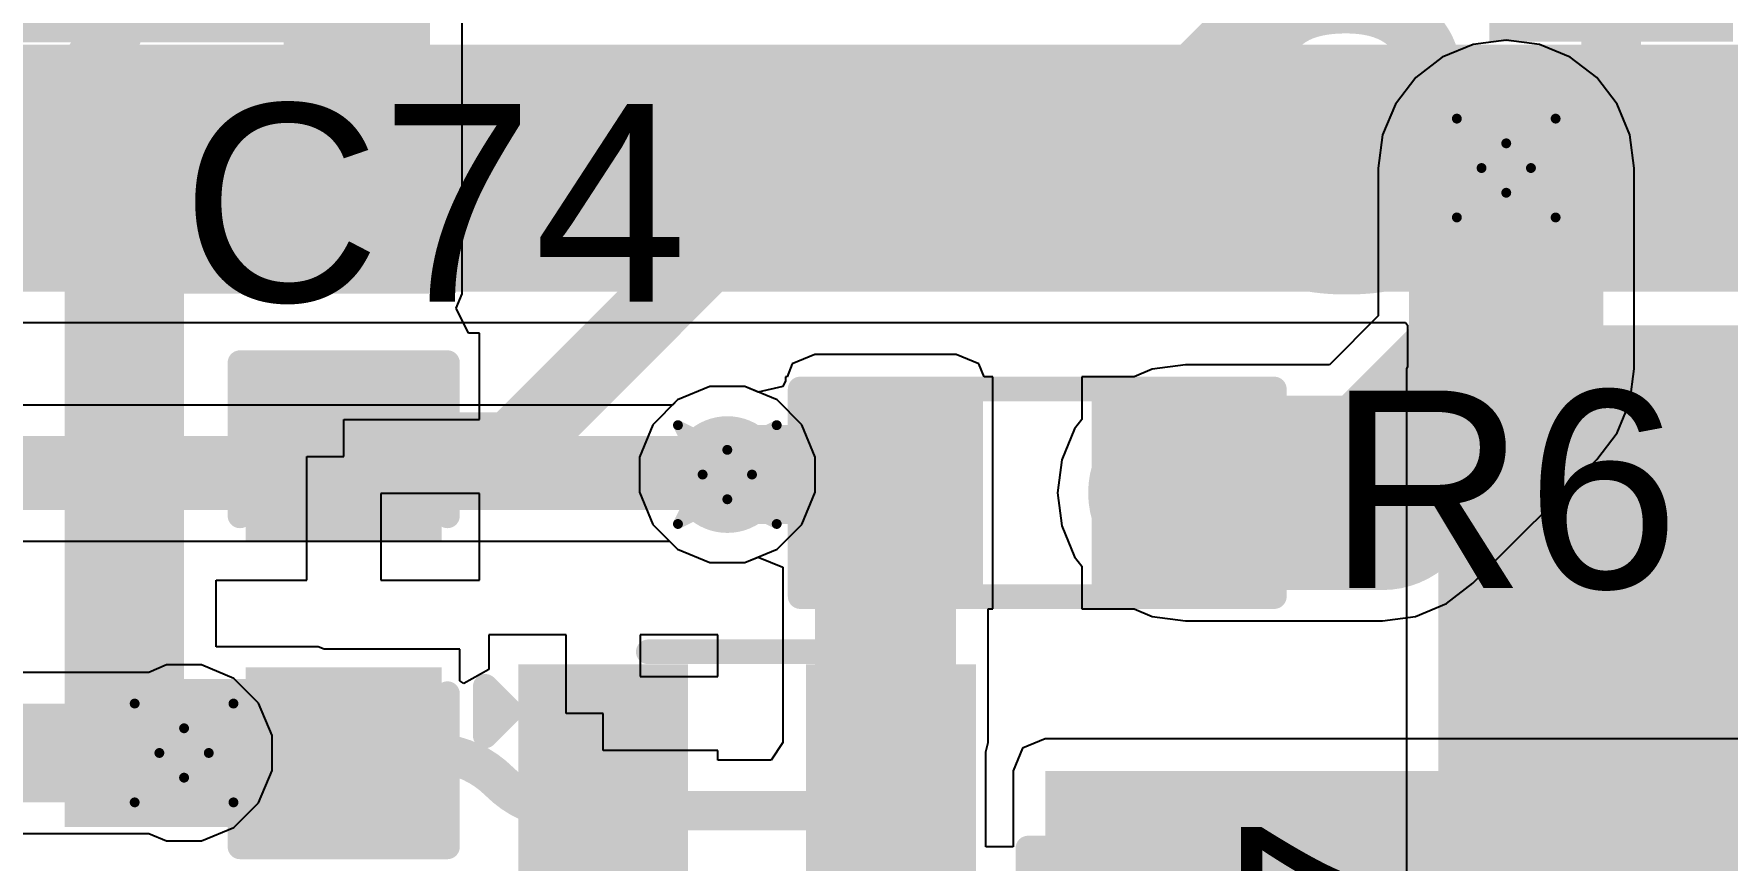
# Model space of a CAD drawing. Header units: inches. Extents: x -5 to 426, y -53 to 116.
# Drawn here: x 31.42 to 40.13, y -26.9 to -22.65 of the extents above; entities that cross this region are included whole.
import ezdxf

# ---------------------------------------------------------------- set-up
doc = ezdxf.new("R2010")
doc.units = ezdxf.units.IN
for name, color, linetype in [('Board Outline', 216, 'Continuous'), ('Bottom Layer', 5, 'Continuous'), ('Drill Drawing', 1, 'Continuous'), ('Top Layer', 1, 'Continuous'), ('Top Overlay', 2, 'Continuous'), ('Top Paste', 8, 'Continuous'), ('Top Solder', 216, 'Continuous'), ('Via Holes', 16, 'Continuous')]:
    doc.layers.add(name, color=color, linetype=linetype)
doc.styles.add('Arial', font='', dxfattribs={"height": 0.2})
doc.styles.add('Arial_Bold', font='', dxfattribs={"height": 0.2})
doc.styles.get('Arial').set_extended_font_data('Arial')
doc.styles.get('Arial_Bold').set_extended_font_data('Arial', bold=True)

# ---------------------------------------------------------------- blocks, each defined once
blk = doc.blocks.new('SOT_583_24')
at = {"layer": 'Top Layer'}
for points in [[(-1.07499912, 0.90000074), (-0.40499792, 0.90000074), (-0.40499792, 0.6000013399999999), (-1.07499912, 0.6000013399999999)], [(0.40499792, 0.90000074), (1.07499912, 0.90000074), (1.07499912, 0.6000013399999999), (0.40499792, 0.6000013399999999)], [(-1.07499912, 0.40000174), (-0.40499792, 0.40000174), (-0.40499792, 0.10000234), (-1.07499912, 0.10000234)], [(0.40500046, 0.40000174), (1.07500166, 0.40000174), (1.07500166, 0.10000234), (0.40500046, 0.10000234)], [(-1.07499912, -0.0999998), (-0.40499792, -0.0999998), (-0.40499792, -0.3999992), (-1.07499912, -0.3999992)], [(0.40499538, -0.09999725999999999), (1.07499658, -0.09999725999999999), (1.07499658, -0.3999966599999999), (0.40499538, -0.3999966599999999)], [(-1.07499912, -0.5999987999999999), (-0.40499792, -0.5999987999999999), (-0.40499792, -0.8999982), (-1.07499912, -0.8999982)], [(0.40499792, -0.6000013399999999), (1.07499912, -0.6000013399999999), (1.07499912, -0.90000074), (0.40499792, -0.90000074)]]:
    blk.add_hatch(color=1, dxfattribs=at).paths.add_polyline_path(points)
at = {"layer": 'Top Paste'}
for points in [[(-1.07499912, 0.90000074), (-0.40499792, 0.90000074), (-0.40499792, 0.6000013399999999), (-1.07499912, 0.6000013399999999)], [(0.40499792, 0.90000074), (1.07499912, 0.90000074), (1.07499912, 0.6000013399999999), (0.40499792, 0.6000013399999999)], [(-1.07499912, 0.40000174), (-0.40499792, 0.40000174), (-0.40499792, 0.10000234), (-1.07499912, 0.10000234)], [(0.40500046, 0.40000174), (1.07500166, 0.40000174), (1.07500166, 0.10000234), (0.40500046, 0.10000234)], [(-1.07499912, -0.0999998), (-0.40499792, -0.0999998), (-0.40499792, -0.3999992), (-1.07499912, -0.3999992)], [(0.40499538, -0.09999725999999999), (1.07499658, -0.09999725999999999), (1.07499658, -0.3999966599999999), (0.40499538, -0.3999966599999999)], [(-1.07499912, -0.5999987999999999), (-0.40499792, -0.5999987999999999), (-0.40499792, -0.8999982), (-1.07499912, -0.8999982)], [(0.40499792, -0.6000013399999999), (1.07499912, -0.6000013399999999), (1.07499912, -0.90000074), (0.40499792, -0.90000074)]]:
    blk.add_hatch(color=8, dxfattribs=at).paths.add_polyline_path(points)
at = {"layer": 'Top Solder'}
for points in [[(-1.17659912, 1.00160074), (-0.30339792, 1.00160074), (-0.30339792, 0.49840134), (-1.17659912, 0.49840134)], [(0.30339792, 1.00160074), (1.17659912, 1.00160074), (1.17659912, 0.49840134), (0.30339792, 0.49840134)], [(-1.17659912, 0.50160174), (-0.30339792, 0.50160174), (-0.30339792, -0.00159766), (-1.17659912, -0.00159766)], [(0.30340046, 0.50160174), (1.17660166, 0.50160174), (1.17660166, -0.00159766), (0.30340046, -0.00159766)], [(-1.17659912, 0.0016002), (-0.30339792, 0.0016002), (-0.30339792, -0.5015992), (-1.17659912, -0.5015992)], [(0.30339538, 0.00160274), (1.17659658, 0.00160274), (1.17659658, -0.5015966599999999), (0.30339538, -0.5015966599999999)], [(-1.17659912, -0.4983988), (-0.30339792, -0.4983988), (-0.30339792, -1.0015982), (-1.17659912, -1.0015982)], [(0.30339792, -0.49840134), (1.17659912, -0.49840134), (1.17659912, -1.00160074), (0.30339792, -1.00160074)]]:
    blk.add_hatch(color=216, dxfattribs=at).paths.add_polyline_path(points)
at = {"layer": 'Top Overlay'}
for points in [[(-0.508, 1.06679746, 0.127, 0.127, 0), (0.5588, 1.0668, 0.127, 0.127, 0)], [(-1.3462, 0.635, 0.127, 0.127, 0), (-1.34619746, 0.88899746, 0.127, 0.127, 0)], [(-1.34619746, 0.88899746, 0.127, 0.127, 0), (-1.2192, 0.7619999999999999, 0.127, 0.127, 0)], [(-1.3462, 0.635, 0.127, 0.127, 0), (-1.2192, 0.7619999999999999, 0.127, 0.127, 0)], [(-0.50799746, -1.0668, 0.127, 0.127, 0), (0.5588, -1.0668, 0.127, 0.127, 0)]]:
    blk.add_lwpolyline(points, format="xyseb", dxfattribs=at)
for points in [[(-0.5397500000000001, 1.06679746, 0.0635, 0.0635, 1), (-0.47625, 1.06679746, 0.0635, 0.0635, 1)], [(0.52705, 1.0668, 0.0635, 0.0635, 1), (0.5905499999999999, 1.0668, 0.0635, 0.0635, 1)], [(-1.37794746, 0.88899746, 0.0635, 0.0635, 1), (-1.31444746, 0.88899746, 0.0635, 0.0635, 1)], [(-1.37794746, 0.88899746, 0.0635, 0.0635, 1), (-1.31444746, 0.88899746, 0.0635, 0.0635, 1)], [(-1.25095, 0.7619999999999999, 0.0635, 0.0635, 1), (-1.18745, 0.7619999999999999, 0.0635, 0.0635, 1)], [(-1.25095, 0.7619999999999999, 0.0635, 0.0635, 1), (-1.18745, 0.7619999999999999, 0.0635, 0.0635, 1)], [(-1.37795, 0.635, 0.0635, 0.0635, 1), (-1.31445, 0.635, 0.0635, 0.0635, 1)], [(-1.37795, 0.635, 0.0635, 0.0635, 1), (-1.31445, 0.635, 0.0635, 0.0635, 1)], [(-0.53974746, -1.0668, 0.0635, 0.0635, 1), (-0.47624746, -1.0668, 0.0635, 0.0635, 1)], [(0.52705, -1.0668, 0.0635, 0.0635, 1), (0.5905499999999999, -1.0668, 0.0635, 0.0635, 1)]]:
    blk.add_lwpolyline(points, format="xyseb", close=True, dxfattribs=at)
blk = doc.blocks.new('R___0603_54')
at = {"layer": 'Top Layer'}
for points in [[(-0.38100254, 0.44449746), (-0.38100254, -0.44450254), (-1.14300254, -0.44450254), (-1.14300254, 0.44449746)], [(1.14300254, 0.44450254), (1.14300254, -0.44449746), (0.38100254, -0.44449746), (0.38100254, 0.44450254)]]:
    blk.add_hatch(color=1, dxfattribs=at).paths.add_polyline_path(points)
at = {"layer": 'Top Paste'}
for points in [[(-0.38100254, 0.44449746), (-0.38100254, -0.44450254), (-1.14300254, -0.44450254), (-1.14300254, 0.44449746)], [(1.14300254, 0.44450254), (1.14300254, -0.44449746), (0.38100254, -0.44449746), (0.38100254, 0.44450254)]]:
    blk.add_hatch(color=8, dxfattribs=at).paths.add_polyline_path(points)
at = {"layer": 'Top Solder'}
for points in [[(-0.27940254, 0.5460974599999999), (-0.27940254, -0.54610254), (-1.24460254, -0.54610254), (-1.24460254, 0.5460974599999999)], [(1.24460254, 0.54610254), (1.24460254, -0.5460974599999999), (0.27940254, -0.5460974599999999), (0.27940254, 0.54610254)]]:
    blk.add_hatch(color=216, dxfattribs=at).paths.add_polyline_path(points)
at = {"layer": 'Top Overlay'}
for points in [[(-1.21919746, -0.5334, 0.127, 0.127, 0), (-1.2192, 0.5334, 0.127, 0.127, 0)], [(1.21919746, 0.5334, 0.127, 0.127, 0), (-1.2192, 0.5334, 0.127, 0.127, 0)], [(1.2192, -0.5334, 0.127, 0.127, 0), (1.21919746, 0.5334, 0.127, 0.127, 0)], [(1.2192, -0.5334, 0.127, 0.127, 0), (-1.21919746, -0.5334, 0.127, 0.127, 0)]]:
    blk.add_lwpolyline(points, format="xyseb", dxfattribs=at)
for points in [[(-1.25095, 0.5334, 0.0635, 0.0635, 1), (-1.18745, 0.5334, 0.0635, 0.0635, 1)], [(-1.25095, 0.5334, 0.0635, 0.0635, 1), (-1.18745, 0.5334, 0.0635, 0.0635, 1)], [(1.18744746, 0.5334, 0.0635, 0.0635, 1), (1.25094746, 0.5334, 0.0635, 0.0635, 1)], [(1.18744746, 0.5334, 0.0635, 0.0635, 1), (1.25094746, 0.5334, 0.0635, 0.0635, 1)], [(-1.25094746, -0.5334, 0.0635, 0.0635, 1), (-1.18744746, -0.5334, 0.0635, 0.0635, 1)], [(-1.25094746, -0.5334, 0.0635, 0.0635, 1), (-1.18744746, -0.5334, 0.0635, 0.0635, 1)], [(1.18745, -0.5334, 0.0635, 0.0635, 1), (1.25095, -0.5334, 0.0635, 0.0635, 1)], [(1.18745, -0.5334, 0.0635, 0.0635, 1), (1.25095, -0.5334, 0.0635, 0.0635, 1)]]:
    blk.add_lwpolyline(points, format="xyseb", close=True, dxfattribs=at)
blk = doc.blocks.new('SOT_23_5_74')
at = {"layer": 'Top Layer'}
for points in [[(-1.85000011, 1.25000004), (-0.74999977, 1.25000004), (-0.74999977, 0.65000124), (-1.85000011, 0.65000124)], [(0.74999977, 1.25000004), (1.85000011, 1.25000004), (1.85000011, 0.65000124), (0.74999977, 0.65000124)], [(-1.85000011, 0.2999994), (-0.74999977, 0.2999994), (-0.74999977, -0.2999994), (-1.85000011, -0.2999994)], [(-1.85000011, -0.65000124), (-0.74999977, -0.65000124), (-0.74999977, -1.25000004), (-1.85000011, -1.25000004)], [(0.74999977, -0.65000124), (1.85000011, -0.65000124), (1.85000011, -1.25000004), (0.74999977, -1.25000004)]]:
    blk.add_hatch(color=1, dxfattribs=at).paths.add_polyline_path(points)
at = {"layer": 'Top Paste'}
for points in [[(-1.85000011, 1.25000004), (-0.74999977, 1.25000004), (-0.74999977, 0.65000124), (-1.85000011, 0.65000124)], [(0.74999977, 1.25000004), (1.85000011, 1.25000004), (1.85000011, 0.65000124), (0.74999977, 0.65000124)], [(-1.85000011, 0.2999994), (-0.74999977, 0.2999994), (-0.74999977, -0.2999994), (-1.85000011, -0.2999994)], [(-1.85000011, -0.65000124), (-0.74999977, -0.65000124), (-0.74999977, -1.25000004), (-1.85000011, -1.25000004)], [(0.74999977, -0.65000124), (1.85000011, -0.65000124), (1.85000011, -1.25000004), (0.74999977, -1.25000004)]]:
    blk.add_hatch(color=8, dxfattribs=at).paths.add_polyline_path(points)
at = {"layer": 'Top Solder'}
for points in [[(-1.95160011, 1.35160004), (-0.6483997699999999, 1.35160004), (-0.6483997699999999, 0.54840124), (-1.95160011, 0.54840124)], [(0.6483997699999999, 1.35160004), (1.95160011, 1.35160004), (1.95160011, 0.54840124), (0.6483997699999999, 0.54840124)], [(-1.95160011, 0.4015993999999999), (-0.6483997699999999, 0.4015993999999999), (-0.6483997699999999, -0.4015993999999999), (-1.95160011, -0.4015993999999999)], [(-1.95160011, -0.54840124), (-0.6483997699999999, -0.54840124), (-0.6483997699999999, -1.35160004), (-1.95160011, -1.35160004)], [(0.6483997699999999, -0.54840124), (1.95160011, -0.54840124), (1.95160011, -1.35160004), (0.6483997699999999, -1.35160004)]]:
    blk.add_hatch(color=216, dxfattribs=at).paths.add_polyline_path(points)
at = {"layer": 'Top Overlay'}
for points in [[(0.8735974400000001, 1.4986, 0.127, 0.127, 0), (-0.87900256, 1.4986, 0.127, 0.127, 0)], [(-0.87900256, 1.4986, 0.127, 0.127, 0), (-0.87900256, 1.3986002, 0.127, 0.127, 0)], [(0.8735974400000001, 1.4986, 0.127, 0.127, 0), (0.8735974400000001, 1.3986002, 0.127, 0.127, 0)], [(-2.0066, 0.9397999999999999, 0.127, 0.127, 0), (-2.1336, 1.0668, 0.127, 0.127, 0)], [(-2.1336, 1.0668, 0.127, 0.127, 0), (-2.1336, 0.8128, 0.127, 0.127, 0)], [(-2.0066, 0.9397999999999999, 0.127, 0.127, 0), (-2.1336, 0.8128, 0.127, 0.127, 0)], [(0.88000078, 0.43999912, 0.127, 0.127, 0), (0.88000078, -0.41800018, 0.127, 0.127, 0)], [(-0.87900256, -1.3986002, 0.127, 0.127, 0), (-0.87900256, -1.4986, 0.127, 0.127, 0)], [(0.8735974400000001, -1.3986002, 0.127, 0.127, 0), (0.8735974400000001, -1.4986, 0.127, 0.127, 0)], [(0.8735974400000001, -1.4986, 0.127, 0.127, 0), (-0.87900256, -1.4986, 0.127, 0.127, 0)]]:
    blk.add_lwpolyline(points, format="xyseb", dxfattribs=at)
for points in [[(-0.9107525599999998, 1.4986, 0.0635, 0.0635, 1), (-0.8472525599999999, 1.4986, 0.0635, 0.0635, 1)], [(-0.9107525599999998, 1.4986, 0.0635, 0.0635, 1), (-0.8472525599999999, 1.4986, 0.0635, 0.0635, 1)], [(0.84184744, 1.4986, 0.0635, 0.0635, 1), (0.9053474399999999, 1.4986, 0.0635, 0.0635, 1)], [(0.84184744, 1.4986, 0.0635, 0.0635, 1), (0.9053474399999999, 1.4986, 0.0635, 0.0635, 1)], [(-0.9107525599999998, 1.3986002, 0.0635, 0.0635, 1), (-0.8472525599999999, 1.3986002, 0.0635, 0.0635, 1)], [(0.84184744, 1.3986002, 0.0635, 0.0635, 1), (0.9053474399999999, 1.3986002, 0.0635, 0.0635, 1)], [(-2.16535, 1.0668, 0.0635, 0.0635, 1), (-2.10185, 1.0668, 0.0635, 0.0635, 1)], [(-2.16535, 1.0668, 0.0635, 0.0635, 1), (-2.10185, 1.0668, 0.0635, 0.0635, 1)], [(-2.03835, 0.9397999999999999, 0.0635, 0.0635, 1), (-1.97485, 0.9397999999999999, 0.0635, 0.0635, 1)], [(-2.03835, 0.9397999999999999, 0.0635, 0.0635, 1), (-1.97485, 0.9397999999999999, 0.0635, 0.0635, 1)], [(-2.16535, 0.8128, 0.0635, 0.0635, 1), (-2.10185, 0.8128, 0.0635, 0.0635, 1)], [(-2.16535, 0.8128, 0.0635, 0.0635, 1), (-2.10185, 0.8128, 0.0635, 0.0635, 1)], [(0.84825078, 0.43999912, 0.0635, 0.0635, 1), (0.91175078, 0.43999912, 0.0635, 0.0635, 1)], [(0.84825078, -0.41800018, 0.0635, 0.0635, 1), (0.91175078, -0.41800018, 0.0635, 0.0635, 1)], [(-0.9107525599999998, -1.3986002, 0.0635, 0.0635, 1), (-0.8472525599999999, -1.3986002, 0.0635, 0.0635, 1)], [(0.84184744, -1.3986002, 0.0635, 0.0635, 1), (0.9053474399999999, -1.3986002, 0.0635, 0.0635, 1)], [(-0.9107525599999998, -1.4986, 0.0635, 0.0635, 1), (-0.8472525599999999, -1.4986, 0.0635, 0.0635, 1)], [(-0.9107525599999998, -1.4986, 0.0635, 0.0635, 1), (-0.8472525599999999, -1.4986, 0.0635, 0.0635, 1)], [(0.84184744, -1.4986, 0.0635, 0.0635, 1), (0.9053474399999999, -1.4986, 0.0635, 0.0635, 1)], [(0.84184744, -1.4986, 0.0635, 0.0635, 1), (0.9053474399999999, -1.4986, 0.0635, 0.0635, 1)]]:
    blk.add_lwpolyline(points, format="xyseb", close=True, dxfattribs=at)
blk = doc.blocks.new('C___0603_98')
at = {"layer": 'Top Layer'}
for points in [[(-0.38100254, 0.44449746), (-0.38100254, -0.44450254), (-1.14300254, -0.44450254), (-1.14300254, 0.44449746)], [(1.14300254, 0.44450254), (1.14300254, -0.44449746), (0.38100254, -0.44449746), (0.38100254, 0.44450254)]]:
    blk.add_hatch(color=1, dxfattribs=at).paths.add_polyline_path(points)
at = {"layer": 'Top Paste'}
for points in [[(-0.38100254, 0.44449746), (-0.38100254, -0.44450254), (-1.14300254, -0.44450254), (-1.14300254, 0.44449746)], [(1.14300254, 0.44450254), (1.14300254, -0.44449746), (0.38100254, -0.44449746), (0.38100254, 0.44450254)]]:
    blk.add_hatch(color=8, dxfattribs=at).paths.add_polyline_path(points)
at = {"layer": 'Top Solder'}
for points in [[(-0.32100266, 0.50449734), (-0.32100266, -0.50450242), (-1.20300242, -0.50450242), (-1.20300242, 0.50449734)], [(1.20300242, 0.50450242), (1.20300242, -0.50449734), (0.32100266, -0.50449734), (0.32100266, 0.50450242)]]:
    blk.add_hatch(color=216, dxfattribs=at).paths.add_polyline_path(points)
at = {"layer": 'Top Overlay'}
for points in [[(-1.2446, -0.53340254, 0.127, 0.127, 0), (-1.24459746, 0.5334, 0.127, 0.127, 0)], [(-0.4571974599999999, 0.5334, 0.127, 0.127, 0), (-1.24459746, 0.5334, 0.127, 0.127, 0)], [(0.4571999999999999, 0.5334, 0.127, 0.127, 0), (1.2446, 0.53340254, 0.127, 0.127, 0)], [(1.24459746, -0.5334, 0.127, 0.127, 0), (1.2446, 0.53340254, 0.127, 0.127, 0)], [(-1.2446, -0.53340254, 0.127, 0.127, 0), (-0.4571999999999999, -0.5334, 0.127, 0.127, 0)], [(1.24459746, -0.5334, 0.127, 0.127, 0), (0.4571974599999999, -0.5334, 0.127, 0.127, 0)]]:
    blk.add_lwpolyline(points, format="xyseb", dxfattribs=at)
for points in [[(-1.27634746, 0.5334, 0.0635, 0.0635, 1), (-1.21284746, 0.5334, 0.0635, 0.0635, 1)], [(-1.27634746, 0.5334, 0.0635, 0.0635, 1), (-1.21284746, 0.5334, 0.0635, 0.0635, 1)], [(-0.48894746, 0.5334, 0.0635, 0.0635, 1), (-0.42544746, 0.5334, 0.0635, 0.0635, 1)], [(0.42545, 0.5334, 0.0635, 0.0635, 1), (0.4889499999999999, 0.5334, 0.0635, 0.0635, 1)], [(1.21285, 0.53340254, 0.0635, 0.0635, 1), (1.27635, 0.53340254, 0.0635, 0.0635, 1)], [(1.21285, 0.53340254, 0.0635, 0.0635, 1), (1.27635, 0.53340254, 0.0635, 0.0635, 1)], [(-1.27635, -0.53340254, 0.0635, 0.0635, 1), (-1.21285, -0.53340254, 0.0635, 0.0635, 1)], [(-1.27635, -0.53340254, 0.0635, 0.0635, 1), (-1.21285, -0.53340254, 0.0635, 0.0635, 1)], [(-0.4889499999999999, -0.5334, 0.0635, 0.0635, 1), (-0.42545, -0.5334, 0.0635, 0.0635, 1)], [(0.42544746, -0.5334, 0.0635, 0.0635, 1), (0.48894746, -0.5334, 0.0635, 0.0635, 1)], [(1.21284746, -0.5334, 0.0635, 0.0635, 1), (1.27634746, -0.5334, 0.0635, 0.0635, 1)], [(1.21284746, -0.5334, 0.0635, 0.0635, 1), (1.27634746, -0.5334, 0.0635, 0.0635, 1)]]:
    blk.add_lwpolyline(points, format="xyseb", close=True, dxfattribs=at)
blk = doc.blocks.new('C___0402_106')
at = {"layer": 'Top Layer'}
for points in [[(-0.6985, -0.31749746), (-0.6985, 0.31750254), (-0.2412999999999999, 0.31750254), (-0.2413, -0.31749746)], [(0.2412999999999999, -0.31750254), (0.2413, 0.31749746), (0.6985, 0.31749746), (0.6985, -0.31750254)]]:
    blk.add_hatch(color=1, dxfattribs=at).paths.add_polyline_path(points)
at = {"layer": 'Top Paste'}
for points in [[(-0.6985, -0.31749746), (-0.6985, 0.31750254), (-0.2412999999999999, 0.31750254), (-0.2413, -0.31749746)], [(0.2412999999999999, -0.31750254), (0.2413, 0.31749746), (0.6985, 0.31749746), (0.6985, -0.31750254)]]:
    blk.add_hatch(color=8, dxfattribs=at).paths.add_polyline_path(points)
at = {"layer": 'Top Solder'}
for points in [[(-0.7584998799999999, -0.37749734), (-0.7584998799999999, 0.37750242), (-0.18130012, 0.37750242), (-0.18130012, -0.37749734)], [(0.18130012, -0.37750242), (0.18130012, 0.37749734), (0.7584998799999999, 0.37749734), (0.7584998799999999, -0.37750242)]]:
    blk.add_hatch(color=216, dxfattribs=at).paths.add_polyline_path(points)
at = {"layer": 'Top Overlay'}
for points in [[(-0.7874, 0.4064, 0.127, 0.127, 0), (-0.7874, -0.4064, 0.127, 0.127, 0)], [(-0.7874, 0.4064, 0.127, 0.127, 0), (-0.2794, 0.4064, 0.127, 0.127, 0)], [(0.2794, 0.4064, 0.127, 0.127, 0), (0.7874, 0.4064, 0.127, 0.127, 0)], [(0.7874, 0.4064, 0.127, 0.127, 0), (0.7874, -0.4064, 0.127, 0.127, 0)], [(-0.7874, -0.4064, 0.127, 0.127, 0), (-0.2794, -0.4064, 0.127, 0.127, 0)], [(0.2794, -0.4064, 0.127, 0.127, 0), (0.7874, -0.4064, 0.127, 0.127, 0)]]:
    blk.add_lwpolyline(points, format="xyseb", dxfattribs=at)
for points in [[(-0.8191499999999999, 0.4064, 0.0635, 0.0635, 1), (-0.7556499999999999, 0.4064, 0.0635, 0.0635, 1)], [(-0.8191499999999999, 0.4064, 0.0635, 0.0635, 1), (-0.7556499999999999, 0.4064, 0.0635, 0.0635, 1)], [(-0.31115, 0.4064, 0.0635, 0.0635, 1), (-0.24765, 0.4064, 0.0635, 0.0635, 1)], [(0.24765, 0.4064, 0.0635, 0.0635, 1), (0.31115, 0.4064, 0.0635, 0.0635, 1)], [(0.7556499999999999, 0.4064, 0.0635, 0.0635, 1), (0.8191499999999999, 0.4064, 0.0635, 0.0635, 1)], [(0.7556499999999999, 0.4064, 0.0635, 0.0635, 1), (0.8191499999999999, 0.4064, 0.0635, 0.0635, 1)], [(-0.8191499999999999, -0.4064, 0.0635, 0.0635, 1), (-0.7556499999999999, -0.4064, 0.0635, 0.0635, 1)], [(-0.8191499999999999, -0.4064, 0.0635, 0.0635, 1), (-0.7556499999999999, -0.4064, 0.0635, 0.0635, 1)], [(-0.31115, -0.4064, 0.0635, 0.0635, 1), (-0.24765, -0.4064, 0.0635, 0.0635, 1)], [(0.24765, -0.4064, 0.0635, 0.0635, 1), (0.31115, -0.4064, 0.0635, 0.0635, 1)], [(0.7556499999999999, -0.4064, 0.0635, 0.0635, 1), (0.8191499999999999, -0.4064, 0.0635, 0.0635, 1)], [(0.7556499999999999, -0.4064, 0.0635, 0.0635, 1), (0.8191499999999999, -0.4064, 0.0635, 0.0635, 1)]]:
    blk.add_lwpolyline(points, format="xyseb", close=True, dxfattribs=at)

msp = doc.modelspace()

# ---------------------------------------------------------------- hatches: boundary and pattern name
at = {"layer": 'Bottom Layer'}
h = msp.add_hatch(color=5, dxfattribs=at)
edge = h.paths.add_edge_path()
edge.add_arc((38.989, -23.3426), 0.2999994, 0, 360)
for points in [[(38.64536847999999, -24.15116836), (38.64536847999999, -25.30724428), (45.90539968, -25.30724428), (45.90539968, -24.15116836)], [(41.28340486, -24.3758212), (38.64031134, -24.3758212), (38.64031134, -29.59218364), (41.28340486, -29.59218364)]]:
    msp.add_hatch(color=5, dxfattribs=at).paths.add_polyline_path(points)
h = msp.add_hatch(color=5, dxfattribs=at)
edge = h.paths.add_edge_path()
edge.add_arc((34.98287136, -24.91858618), 0.2999994, 0, 360)
h = msp.add_hatch(color=5, dxfattribs=at)
edge = h.paths.add_edge_path()
edge.add_arc((32.18887135999999, -26.34992444), 0.2999994, 0, 360)
at = {"layer": 'Top Layer'}
for points in [[(32.70137986, -23.98898682), (33.45451526, -23.98898682), (33.45451526, -21.6710895), (32.70137986, -21.6710895)], [(31.57501178, -23.98898682), (33.45451526, -23.98898682), (33.45451526, -23.36800254), (31.57501178, -23.36800254)], [(31.57501178, -26.73092444), (32.1887469, -26.73092444), (32.1887469, -23.54698872), (31.57501178, -23.54698872)], [(35.43377977999999, -26.29661746), (36.15946794, -26.29661746), (36.15946794, -24.46619186), (35.43377977999999, -24.46619186)], [(31.88407136, -26.73092444), (32.87849152, -26.73092444), (32.87849152, -25.96892444), (31.88407136, -25.96892444)], [(36.61811573999999, -27.38522844), (41.64097081999999, -27.38522844), (41.64097081999999, -26.44258872), (36.61811573999999, -26.44258872)], [(38.13247136, -30.88758618), (41.64096828, -30.88758618), (41.64096828, -26.44258618), (38.13247136, -26.44258618)]]:
    msp.add_hatch(color=1, dxfattribs=at).paths.add_polyline_path(points)
h = msp.add_hatch(color=1, dxfattribs=at)
edge = h.paths.add_edge_path()
edge.add_arc((38.989, -23.3426), 0.2999994, 0, 360)
h = msp.add_hatch(color=1, dxfattribs=at)
edge = h.paths.add_edge_path()
edge.add_arc((34.98287136, -24.91858618), 0.2999994, 0, 360)
h = msp.add_hatch(color=1, dxfattribs=at)
edge = h.paths.add_edge_path()
edge.add_arc((32.18887135999999, -26.34992444), 0.2999994, 0, 360)
at = {"layer": 'Via Holes'}
h = msp.add_hatch(color=7, dxfattribs=at)
edge = h.paths.add_edge_path()
edge.add_arc((38.989, -23.3426), 0.1499997, 0, 360)
h = msp.add_hatch(color=7, dxfattribs=at)
edge = h.paths.add_edge_path()
edge.add_arc((34.98287136, -24.91858618), 0.1499997, 0, 360)
h = msp.add_hatch(color=7, dxfattribs=at)
edge = h.paths.add_edge_path()
edge.add_arc((32.18887135999999, -26.34992444), 0.1499997, 0, 360)

# ---------------------------------------------------------------- linework, layer by layer
at = {"layer": 'Board Outline'}
msp.add_lwpolyline([(49.77249634, 6.34813564, 0.254, 0.254, -1.14456695220957), (-0.2979293, -38.4413887, 0.254, 0.254, 0)], format="xyseb", dxfattribs=at)
at = {"layer": 'Bottom Layer'}
for p, q in [((28.38704762, -24.1367945), (38.47080443999999, -24.1367945)), ((38.47080443999999, -24.1367945), (38.48041071999999, -24.1511709)), ((38.48041071999999, -24.1511709), (38.48041071999999, -24.36361142)), ((38.48041071999999, -24.36361142), (38.47535358, -24.3758212)), ((38.47535358, -24.3758212), (38.47535358, -28.21307286)), ((34.89288424, -24.46618678), (34.72660822, -24.53506142)), ((35.07285848, -24.46618678), (34.89288424, -24.46618678)), ((35.2391345, -24.53506142), (35.07285848, -24.46618678)), ((34.72660822, -24.53506142), (34.70059862, -24.56107102)), ((35.36639612, -24.66232304), (35.2391345, -24.53506142)), ((34.70059862, -24.56107102), (30.60757404, -24.56107102)), ((35.43527076, -24.82859906), (35.36639612, -24.66232304)), ((35.43527076, -25.0085733), (35.43527076, -24.82859906)), ((35.36639612, -25.17484932), (35.43527076, -25.0085733)), ((35.2391345, -25.30211094), (35.36639612, -25.17484932)), ((30.60757404, -25.26030762), (34.6848049, -25.26030762)), ((34.6848049, -25.26030762), (34.72660822, -25.30211094)), ((34.72660822, -25.30211094), (34.89288424, -25.37098558)), ((35.07285848, -25.37098558), (35.2391345, -25.30211094)), ((34.89288424, -25.37098558), (35.07285848, -25.37098558)), ((32.00705815999999, -25.93556154), (31.0736996, -25.93556154)), ((32.09888424, -25.89752504), (32.00705815999999, -25.93556154)), ((32.27885848, -25.89752504), (32.09888424, -25.89752504)), ((32.44513449999999, -25.96639968), (32.27885848, -25.89752504)), ((32.57239611999999, -26.0936613), (32.44513449999999, -25.96639968)), ((32.64127076, -26.25993732), (32.57239611999999, -26.0936613)), ((32.64127076, -26.43991156), (32.64127076, -26.25993732)), ((32.57239611999999, -26.60618758), (32.64127076, -26.43991156)), ((32.44513449999999, -26.7334492), (32.57239611999999, -26.60618758)), ((32.27885848, -26.80232384), (32.44513449999999, -26.7334492)), ((31.0736996, -26.76428734), (32.00705815999999, -26.76428734)), ((32.00705815999999, -26.76428734), (32.09888424, -26.80232384)), ((32.09888424, -26.80232384), (32.27885848, -26.80232384))]:
    msp.add_line(p, q, dxfattribs=at)
for points in [[(28.3870273, -23.3426, 1.27, 1.27, 0), (38.989, -23.3426, 1.27, 1.27, 0)], [(38.989, -23.3426, 1.27, 1.27, 0), (44.07299287999999, -23.3426, 1.27, 1.27, 0)], [(30.60757404, -24.91068932, 0.3809999999999999, 0.3809999999999999, 0), (34.97497449999999, -24.91068932, 0.3809999999999999, 0.3809999999999999, 0)], [(34.97497449999999, -24.91068932, 0.3809999999999999, 0.3809999999999999, 0), (34.98287136, -24.91858618, 0.3809999999999999, 0.3809999999999999, 0)], [(31.0736996, -26.34992444, 0.508, 0.508, 0), (32.18887135999999, -26.34992444, 0.508, 0.508, 0)]]:
    msp.add_lwpolyline(points, format="xyseb", dxfattribs=at)
for points in [[(38.67149999999999, -23.3426, 0.635, 0.635, 1), (39.3065, -23.3426, 0.635, 0.635, 1)], [(38.67149999999999, -23.3426, 0.635, 0.635, 1), (39.3065, -23.3426, 0.635, 0.635, 1)], [(34.87972449999999, -24.91068932, 0.1905, 0.1905, 1), (35.0702245, -24.91068932, 0.1905, 0.1905, 1)], [(34.87972449999999, -24.91068932, 0.1905, 0.1905, 1), (35.0702245, -24.91068932, 0.1905, 0.1905, 1)], [(34.88762136, -24.91858618, 0.1905, 0.1905, 1), (35.07812136, -24.91858618, 0.1905, 0.1905, 1)], [(32.06187136, -26.34992444, 0.254, 0.254, 1), (32.31587136, -26.34992444, 0.254, 0.254, 1)]]:
    msp.add_lwpolyline(points, format="xyseb", close=True, dxfattribs=at)
at = {"layer": 'Drill Drawing'}
for points in [[(38.73499999999999, -23.0886, 0.0508, 0.0508, 0), (38.989, -23.2156, 0.0508, 0.0508, 0)], [(38.73499999999999, -23.0886, 0.0508, 0.0508, 0), (38.862, -23.3426, 0.0508, 0.0508, 0)], [(38.989, -23.2156, 0.0508, 0.0508, 0), (39.24299999999999, -23.0886, 0.0508, 0.0508, 0)], [(39.116, -23.3426, 0.0508, 0.0508, 0), (39.24299999999999, -23.0886, 0.0508, 0.0508, 0)], [(38.73499999999999, -23.5966, 0.0508, 0.0508, 0), (38.862, -23.3426, 0.0508, 0.0508, 0)], [(39.116, -23.3426, 0.0508, 0.0508, 0), (39.24299999999999, -23.5966, 0.0508, 0.0508, 0)], [(38.73499999999999, -23.5966, 0.0508, 0.0508, 0), (38.989, -23.4696, 0.0508, 0.0508, 0)], [(38.989, -23.4696, 0.0508, 0.0508, 0), (39.24299999999999, -23.5966, 0.0508, 0.0508, 0)], [(34.72887136, -24.66458618, 0.0508, 0.0508, 0), (34.98287136, -24.79158618, 0.0508, 0.0508, 0)], [(34.72887136, -24.66458618, 0.0508, 0.0508, 0), (34.85587135999999, -24.91858618, 0.0508, 0.0508, 0)], [(34.98287136, -24.79158618, 0.0508, 0.0508, 0), (35.23687136, -24.66458618, 0.0508, 0.0508, 0)], [(35.10987135999999, -24.91858618, 0.0508, 0.0508, 0), (35.23687136, -24.66458618, 0.0508, 0.0508, 0)], [(34.72887136, -25.17258618, 0.0508, 0.0508, 0), (34.85587135999999, -24.91858618, 0.0508, 0.0508, 0)], [(35.10987135999999, -24.91858618, 0.0508, 0.0508, 0), (35.23687136, -25.17258618, 0.0508, 0.0508, 0)], [(34.72887136, -25.17258618, 0.0508, 0.0508, 0), (34.98287136, -25.04558618, 0.0508, 0.0508, 0)], [(34.98287136, -25.04558618, 0.0508, 0.0508, 0), (35.23687136, -25.17258618, 0.0508, 0.0508, 0)], [(31.93487136, -26.09592444, 0.0508, 0.0508, 0), (32.18887135999999, -26.22292444, 0.0508, 0.0508, 0)], [(31.93487136, -26.09592444, 0.0508, 0.0508, 0), (32.06187136, -26.34992444, 0.0508, 0.0508, 0)], [(32.18887135999999, -26.22292444, 0.0508, 0.0508, 0), (32.44287136, -26.09592444, 0.0508, 0.0508, 0)], [(32.31587136, -26.34992444, 0.0508, 0.0508, 0), (32.44287136, -26.09592444, 0.0508, 0.0508, 0)], [(31.93487136, -26.60392444, 0.0508, 0.0508, 0), (32.06187136, -26.34992444, 0.0508, 0.0508, 0)], [(32.31587136, -26.34992444, 0.0508, 0.0508, 0), (32.44287136, -26.60392444, 0.0508, 0.0508, 0)], [(31.93487136, -26.60392444, 0.0508, 0.0508, 0), (32.18887135999999, -26.47692444, 0.0508, 0.0508, 0)], [(32.18887135999999, -26.47692444, 0.0508, 0.0508, 0), (32.44287136, -26.60392444, 0.0508, 0.0508, 0)]]:
    msp.add_lwpolyline(points, format="xyseb", dxfattribs=at)
for points in [[(38.7223, -23.0886, 0.0254, 0.0254, 1), (38.7477, -23.0886, 0.0254, 0.0254, 1)], [(38.7223, -23.0886, 0.0254, 0.0254, 1), (38.7477, -23.0886, 0.0254, 0.0254, 1)], [(39.2303, -23.0886, 0.0254, 0.0254, 1), (39.2557, -23.0886, 0.0254, 0.0254, 1)], [(39.2303, -23.0886, 0.0254, 0.0254, 1), (39.2557, -23.0886, 0.0254, 0.0254, 1)], [(38.97629999999999, -23.2156, 0.0254, 0.0254, 1), (39.0017, -23.2156, 0.0254, 0.0254, 1)], [(38.97629999999999, -23.2156, 0.0254, 0.0254, 1), (39.0017, -23.2156, 0.0254, 0.0254, 1)], [(38.8493, -23.3426, 0.0254, 0.0254, 1), (38.8747, -23.3426, 0.0254, 0.0254, 1)], [(38.8493, -23.3426, 0.0254, 0.0254, 1), (38.8747, -23.3426, 0.0254, 0.0254, 1)], [(39.1033, -23.3426, 0.0254, 0.0254, 1), (39.12869999999999, -23.3426, 0.0254, 0.0254, 1)], [(39.1033, -23.3426, 0.0254, 0.0254, 1), (39.12869999999999, -23.3426, 0.0254, 0.0254, 1)], [(38.97629999999999, -23.4696, 0.0254, 0.0254, 1), (39.0017, -23.4696, 0.0254, 0.0254, 1)], [(38.97629999999999, -23.4696, 0.0254, 0.0254, 1), (39.0017, -23.4696, 0.0254, 0.0254, 1)], [(38.7223, -23.5966, 0.0254, 0.0254, 1), (38.7477, -23.5966, 0.0254, 0.0254, 1)], [(38.7223, -23.5966, 0.0254, 0.0254, 1), (38.7477, -23.5966, 0.0254, 0.0254, 1)], [(39.2303, -23.5966, 0.0254, 0.0254, 1), (39.2557, -23.5966, 0.0254, 0.0254, 1)], [(39.2303, -23.5966, 0.0254, 0.0254, 1), (39.2557, -23.5966, 0.0254, 0.0254, 1)], [(34.71617136, -24.66458618, 0.0254, 0.0254, 1), (34.74157135999999, -24.66458618, 0.0254, 0.0254, 1)], [(34.71617136, -24.66458618, 0.0254, 0.0254, 1), (34.74157135999999, -24.66458618, 0.0254, 0.0254, 1)], [(35.22417136, -24.66458618, 0.0254, 0.0254, 1), (35.24957136, -24.66458618, 0.0254, 0.0254, 1)], [(35.22417136, -24.66458618, 0.0254, 0.0254, 1), (35.24957136, -24.66458618, 0.0254, 0.0254, 1)], [(34.97017136, -24.79158618, 0.0254, 0.0254, 1), (34.99557136, -24.79158618, 0.0254, 0.0254, 1)], [(34.97017136, -24.79158618, 0.0254, 0.0254, 1), (34.99557136, -24.79158618, 0.0254, 0.0254, 1)], [(34.84317136, -24.91858618, 0.0254, 0.0254, 1), (34.86857136, -24.91858618, 0.0254, 0.0254, 1)], [(34.84317136, -24.91858618, 0.0254, 0.0254, 1), (34.86857136, -24.91858618, 0.0254, 0.0254, 1)], [(35.09717136, -24.91858618, 0.0254, 0.0254, 1), (35.12257136, -24.91858618, 0.0254, 0.0254, 1)], [(35.09717136, -24.91858618, 0.0254, 0.0254, 1), (35.12257136, -24.91858618, 0.0254, 0.0254, 1)], [(34.97017136, -25.04558618, 0.0254, 0.0254, 1), (34.99557136, -25.04558618, 0.0254, 0.0254, 1)], [(34.97017136, -25.04558618, 0.0254, 0.0254, 1), (34.99557136, -25.04558618, 0.0254, 0.0254, 1)], [(34.71617136, -25.17258618, 0.0254, 0.0254, 1), (34.74157135999999, -25.17258618, 0.0254, 0.0254, 1)], [(34.71617136, -25.17258618, 0.0254, 0.0254, 1), (34.74157135999999, -25.17258618, 0.0254, 0.0254, 1)], [(35.22417136, -25.17258618, 0.0254, 0.0254, 1), (35.24957136, -25.17258618, 0.0254, 0.0254, 1)], [(35.22417136, -25.17258618, 0.0254, 0.0254, 1), (35.24957136, -25.17258618, 0.0254, 0.0254, 1)], [(31.92217136, -26.09592444, 0.0254, 0.0254, 1), (31.94757136, -26.09592444, 0.0254, 0.0254, 1)], [(31.92217136, -26.09592444, 0.0254, 0.0254, 1), (31.94757136, -26.09592444, 0.0254, 0.0254, 1)], [(32.43017136, -26.09592444, 0.0254, 0.0254, 1), (32.45557136, -26.09592444, 0.0254, 0.0254, 1)], [(32.43017136, -26.09592444, 0.0254, 0.0254, 1), (32.45557136, -26.09592444, 0.0254, 0.0254, 1)], [(32.17617136, -26.22292444, 0.0254, 0.0254, 1), (32.20157136, -26.22292444, 0.0254, 0.0254, 1)], [(32.17617136, -26.22292444, 0.0254, 0.0254, 1), (32.20157136, -26.22292444, 0.0254, 0.0254, 1)], [(32.04917136, -26.34992444, 0.0254, 0.0254, 1), (32.07457136, -26.34992444, 0.0254, 0.0254, 1)], [(32.04917136, -26.34992444, 0.0254, 0.0254, 1), (32.07457136, -26.34992444, 0.0254, 0.0254, 1)], [(32.30317136, -26.34992444, 0.0254, 0.0254, 1), (32.32857136, -26.34992444, 0.0254, 0.0254, 1)], [(32.30317136, -26.34992444, 0.0254, 0.0254, 1), (32.32857136, -26.34992444, 0.0254, 0.0254, 1)], [(32.17617136, -26.47692444, 0.0254, 0.0254, 1), (32.20157136, -26.47692444, 0.0254, 0.0254, 1)], [(32.17617136, -26.47692444, 0.0254, 0.0254, 1), (32.20157136, -26.47692444, 0.0254, 0.0254, 1)], [(31.92217136, -26.60392444, 0.0254, 0.0254, 1), (31.94757136, -26.60392444, 0.0254, 0.0254, 1)], [(31.92217136, -26.60392444, 0.0254, 0.0254, 1), (31.94757136, -26.60392444, 0.0254, 0.0254, 1)], [(32.43017136, -26.60392444, 0.0254, 0.0254, 1), (32.45557136, -26.60392444, 0.0254, 0.0254, 1)], [(32.43017136, -26.60392444, 0.0254, 0.0254, 1), (32.45557136, -26.60392444, 0.0254, 0.0254, 1)]]:
    msp.add_lwpolyline(points, format="xyseb", close=True, dxfattribs=at)
at = {"layer": 'Top Layer'}
for p, q in [((33.61947556, -23.98898682), (33.61947556, -22.59434394)), ((38.81869045999999, -22.70699294), (38.65998618, -22.77273068)), ((38.989, -22.68457236), (38.81869045999999, -22.70699294)), ((39.15930954, -22.70699294), (38.989, -22.68457236)), ((39.31801382, -22.77273068), (39.15930954, -22.70699294)), ((38.65998618, -22.77273068), (38.52370501999999, -22.87730502)), ((39.45429497999999, -22.87730502), (39.31801382, -22.77273068)), ((38.52370501999999, -22.87730502), (38.41913067999999, -23.01358618)), ((39.55886932, -23.01358618), (39.45429497999999, -22.87730502)), ((38.41913067999999, -23.01358618), (38.35339294, -23.17229046)), ((39.62460706, -23.17229046), (39.55886932, -23.01358618)), ((38.35339294, -23.17229046), (38.33097236, -23.3426)), ((39.64702764, -23.3426), (39.62460706, -23.17229046)), ((38.33097236, -23.3426), (38.33097236, -24.10325634)), ((39.64702764, -24.3758212), (39.64702764, -23.3426)), ((33.58843676, -24.06391682), (33.61947556, -23.98898682)), ((33.65180468, -24.19091936), (33.58843676, -24.06391682)), ((38.33097236, -24.10325634), (38.0799721, -24.35425914)), ((33.7085178, -24.19091936), (33.65180468, -24.19091936)), ((33.7085178, -24.63541936), (33.7085178, -24.19091936)), ((35.3171379, -24.34954998), (35.28986338, -24.41539186)), ((35.43377977999999, -24.3012341), (35.3171379, -24.34954998)), ((36.15947048, -24.3012341), (35.43377977999999, -24.3012341)), ((36.27611236, -24.34954998), (36.15947048, -24.3012341)), ((36.30338688, -24.41539186), (36.27611236, -24.34954998)), ((37.16847532, -24.37667972), (37.07502872, -24.41538678)), ((37.33878486, -24.35425914), (37.16847532, -24.37667972)), ((38.0799721, -24.35425914), (37.33878486, -24.35425914)), ((39.62460706, -24.54613074), (39.64702764, -24.3758212)), ((34.89288424, -24.46618678), (34.72660822, -24.53506142)), ((35.07285848, -24.46618678), (34.89288424, -24.46618678)), ((35.14182202, -24.49475162), (35.07285848, -24.46618678)), ((35.26882201999999, -24.46618932), (35.14182202, -24.49475162)), ((35.28137977999999, -24.43587442), (35.26882201999999, -24.46618932)), ((35.28986338, -24.41539186), (35.28137977999999, -24.41539186)), ((35.28137977999999, -24.41539186), (35.28137977999999, -24.43587442)), ((36.34817978, -24.41539186), (36.30338688, -24.41539186)), ((36.34817978, -25.60919186), (36.34817978, -24.41539186)), ((37.07502872, -24.41538678), (36.80538486, -24.41538678)), ((36.80538486, -24.41538678), (36.80538486, -24.63574702)), ((34.72660822, -24.53506142), (34.5993466, -24.66232304)), ((39.55886932, -24.70483756), (39.62460706, -24.54613074)), ((33.01002796, -24.82591936), (33.01002796, -24.63541936)), ((33.01002796, -24.63541936), (33.7085178, -24.63541936)), ((36.80538486, -24.63574702), (36.76891554, -24.68327296)), ((34.5993466, -24.66232304), (34.53047196, -24.82859906)), ((36.76891554, -24.68327296), (36.7031778, -24.84197724)), ((39.45429497999999, -24.84111872), (39.55886932, -24.70483756)), ((32.81952795999999, -25.46091935999999), (32.81952795999999, -24.82591936)), ((32.81952795999999, -24.82591936), (33.01002796, -24.82591936)), ((34.53047196, -24.82859906), (34.53047196, -25.0085733)), ((36.7031778, -24.84197724), (36.68075722, -25.01228678)), ((38.8178294, -25.47758176), (39.45429497999999, -24.84111872)), ((33.7085178, -25.01641936), (33.20052796, -25.01641936)), ((33.20052796, -25.01641936), (33.20052796, -25.46091935999999)), ((33.7085178, -25.46091935999999), (33.7085178, -25.01641936)), ((34.53047196, -25.0085733), (34.5993466, -25.17484932)), ((36.68075722, -25.01228678), (36.7031778, -25.18259632)), ((34.5993466, -25.17484932), (34.72660822, -25.30211094)), ((36.7031778, -25.18259632), (36.76891554, -25.3413006)), ((34.72660822, -25.30211094), (34.89288424, -25.37098558)), ((35.07285848, -25.37098558), (35.14182202, -25.34242074)), ((35.14182202, -25.34242074), (35.26882201999999, -25.39474728)), ((36.76891554, -25.3413006), (36.80538486, -25.38882654)), ((34.89288424, -25.37098558), (35.07285848, -25.37098558)), ((35.26882201999999, -25.39474728), (35.26882201999999, -26.29661492)), ((36.80538486, -25.38882654), (36.80538486, -25.60918678)), ((32.3537072, -25.80396668), (32.3537072, -25.46091935999999)), ((32.3537072, -25.46091935999999), (32.81952795999999, -25.46091935999999)), ((33.20052796, -25.46091935999999), (33.7085178, -25.46091935999999)), ((38.68154824, -25.5821561), (38.8178294, -25.47758176)), ((38.52284396, -25.64789384), (38.68154824, -25.5821561)), ((36.32442824, -26.21823052), (36.32442824, -25.60919186)), ((36.32442824, -25.60919186), (36.34817978, -25.60919186)), ((36.80538486, -25.60918678), (37.07502872, -25.60918678)), ((37.07502872, -25.60918678), (37.16847532, -25.64789384)), ((37.16847532, -25.64789384), (37.33878486, -25.67031442)), ((37.33878486, -25.67031442), (38.35253442, -25.67031442)), ((38.35253442, -25.67031442), (38.52284396, -25.64789384)), ((34.15397284, -25.74261806), (33.75547224, -25.74261806)), ((33.75547224, -25.74261806), (33.75547224, -25.92029868)), ((34.15397284, -26.14661776), (34.15397284, -25.74261806)), ((34.93347344, -25.74261806), (34.53497283999999, -25.74261806)), ((34.53497283999999, -25.74261806), (34.53497283999999, -25.95611776)), ((34.93347344, -25.95611776), (34.93347344, -25.74261806)), ((32.87849152, -25.80396668), (32.3537072, -25.80396668)), ((32.90880896, -25.81652444), (32.87849152, -25.80396668)), ((33.60692288, -25.81652444), (32.90880896, -25.81652444)), ((33.60692288, -25.97948068), (33.60692288, -25.81652444)), ((33.75547224, -25.92029868), (33.62847223999999, -25.99235848)), ((33.62847223999999, -25.99235848), (33.60692288, -25.97948068)), ((34.53497283999999, -25.95611776), (34.93347344, -25.95611776)), ((34.34447283999999, -26.14661776), (34.15397284, -26.14661776)), ((34.34447283999999, -26.33711776), (34.34447283999999, -26.14661776)), ((35.26882201999999, -26.29661492), (35.20800172, -26.3876409)), ((36.31187556, -26.3442196), (36.32443078, -26.29661492)), ((36.32443078, -26.29661492), (36.32442824, -26.21823052)), ((36.61811573999999, -26.27762842), (36.50147386, -26.3259443)), ((41.64097081999999, -26.27762842), (36.61811573999999, -26.27762842)), ((34.93347344, -26.33711776), (34.34447283999999, -26.33711776)), ((34.93347344, -26.3876409), (34.93347344, -26.33711776)), ((36.31187302, -26.34422214), (36.31187556, -26.3442196)), ((36.31187302, -26.8316583), (36.31187302, -26.34422214)), ((36.50147386, -26.3259443), (36.45315797999999, -26.44258618)), ((35.20800172, -26.3876409), (34.93347344, -26.3876409)), ((36.45315797999999, -26.44258618), (36.45315797999999, -26.8316583)), ((36.45315797999999, -26.8316583), (36.31187302, -26.8316583))]:
    msp.add_line(p, q, dxfattribs=at)
for points in [[(31.96009102, -22.08622202, 0.3048, 0.3048, -0.1205879629201335), (31.82576058, -22.63510078, 0.3048, 0.3048, 0)], [(37.26981116, -23.02186912, 0.3809999999999999, 0.3809999999999999, 0), (38.1508, -22.14088028, 0.3809999999999999, 0.3809999999999999, 0)], [(31.82576058, -22.63510078, 0.3048, 0.3048, -0.08732924216085906), (31.57501178, -22.96205466, 0.3048, 0.3048, 0)], [(31.57501178, -22.96205466, 0.3048, 0.3048, -0.1877426301621159), (30.77154882, -23.27476422, 0.3048, 0.3048, 0)], [(33.87618574, -24.78979802, 0.3809999999999999, 0.3809999999999999, 0), (35.64411464, -23.02186912, 0.3809999999999999, 0.3809999999999999, 0)], [(35.64411464, -23.02186912, 0.3809999999999999, 0.3809999999999999, 0), (37.26981116, -23.02186912, 0.3809999999999999, 0.3809999999999999, 0)], [(38.989, -24.3758212, 1.00000054, 1.00000054, 0), (38.989, -23.3426, 1.00000054, 1.00000054, 0)], [(38.35253442, -25.01228678, 1.00000054, 1.00000054, 0), (38.989, -24.3758212, 1.00000054, 1.00000054, 0)], [(33.0100178, -24.82591936, 0.508, 0.508, 0), (33.04613914, -24.78979802, 0.508, 0.508, 0)], [(37.33878486, -25.01228678, 1.00000054, 1.00000054, 0), (38.35253442, -25.01228678, 1.00000054, 1.00000054, 0)], [(33.04613914, -24.78979802, 0.3809999999999999, 0.3809999999999999, 0), (33.87618574, -24.78979802, 0.3809999999999999, 0.3809999999999999, 0)], [(34.98287136, -24.91858618, 0.508, 0.508, 0), (35.80688038, -24.91858618, 0.508, 0.508, 0)], [(35.80688038, -24.91858618, 0.508, 0.508, 0), (35.81477724, -24.91068932, 0.508, 0.508, 0)], [(35.81477724, -24.91068932, 0.3809999999999999, 0.3809999999999999, 0), (35.81477978, -24.91069186, 0.3809999999999999, 0.3809999999999999, 0)], [(32.18887135999999, -26.34992444, 0.2032, 0.2032, 0), (33.01002288, -26.34992444, 0.2032, 0.2032, 0)], [(33.01002288, -26.34992444, 0.2032, 0.2032, 0), (33.45612561999999, -26.34992444, 0.2032, 0.2032, 0)], [(33.45612561999999, -26.34992444, 0.2032, 0.2032, -0.198912367379658), (33.81027274, -26.49661706, 0.2032, 0.2032, 0)], [(34.17240308, -26.64661676, 0.2032, 0.2032, -0.198912367379658), (33.81027274, -26.49661706, 0.2032, 0.2032, 0)], [(34.17240308, -26.64661676, 0.2032, 0.2032, 0), (34.34447283999999, -26.64661676, 0.2032, 0.2032, 0)], [(34.34447283999999, -26.64661676, 0.2032, 0.2032, 0), (35.82447242, -26.64661676, 0.2032, 0.2032, 0)]]:
    msp.add_lwpolyline(points, format="xyseb", dxfattribs=at)
for points in [[(31.74956058, -22.63510078, 0.1524, 0.1524, 1), (31.90196058, -22.63510078, 0.1524, 0.1524, 1)], [(31.74956058, -22.63510078, 0.1524, 0.1524, 1), (31.90196058, -22.63510078, 0.1524, 0.1524, 1)], [(31.49881178, -22.96205466, 0.1524, 0.1524, 1), (31.65121178, -22.96205466, 0.1524, 0.1524, 1)], [(31.49881178, -22.96205466, 0.1524, 0.1524, 1), (31.65121178, -22.96205466, 0.1524, 0.1524, 1)], [(35.54886464, -23.02186912, 0.1905, 0.1905, 1), (35.73936464, -23.02186912, 0.1905, 0.1905, 1)], [(35.54886464, -23.02186912, 0.1905, 0.1905, 1), (35.73936464, -23.02186912, 0.1905, 0.1905, 1)], [(37.17456116, -23.02186912, 0.1905, 0.1905, 1), (37.36506116, -23.02186912, 0.1905, 0.1905, 1)], [(37.17456116, -23.02186912, 0.1905, 0.1905, 1), (37.36506116, -23.02186912, 0.1905, 0.1905, 1)], [(38.7390005, -23.3426, 0.499999, 0.499999, 1), (39.2389995, -23.3426, 0.499999, 0.499999, 1)], [(38.7390005, -24.3758212, 0.499999, 0.499999, 1), (39.2389995, -24.3758212, 0.499999, 0.499999, 1)], [(38.7390005, -24.3758212, 0.499999, 0.499999, 1), (39.2389995, -24.3758212, 0.499999, 0.499999, 1)], [(32.91913914, -24.78979802, 0.254, 0.254, 1), (33.17313914, -24.78979802, 0.254, 0.254, 1)], [(37.08878536, -25.01228678, 0.499999, 0.499999, 1), (37.58878436, -25.01228678, 0.499999, 0.499999, 1)], [(38.10253492, -25.01228678, 0.499999, 0.499999, 1), (38.60253392, -25.01228678, 0.499999, 0.499999, 1)], [(38.10253492, -25.01228678, 0.499999, 0.499999, 1), (38.60253392, -25.01228678, 0.499999, 0.499999, 1)], [(32.8830178, -24.82591936, 0.254, 0.254, 1), (33.1370178, -24.82591936, 0.254, 0.254, 1)], [(32.95088913999999, -24.78979802, 0.1905, 0.1905, 1), (33.14138913999999, -24.78979802, 0.1905, 0.1905, 1)], [(33.78093574, -24.78979802, 0.1905, 0.1905, 1), (33.97143574, -24.78979802, 0.1905, 0.1905, 1)], [(33.78093574, -24.78979802, 0.1905, 0.1905, 1), (33.97143574, -24.78979802, 0.1905, 0.1905, 1)], [(34.85587135999999, -24.91858618, 0.254, 0.254, 1), (35.10987135999999, -24.91858618, 0.254, 0.254, 1)], [(35.67988038, -24.91858618, 0.254, 0.254, 1), (35.93388038, -24.91858618, 0.254, 0.254, 1)], [(35.67988038, -24.91858618, 0.254, 0.254, 1), (35.93388038, -24.91858618, 0.254, 0.254, 1)], [(35.68777724, -24.91068932, 0.254, 0.254, 1), (35.94177723999999, -24.91068932, 0.254, 0.254, 1)], [(35.71952724, -24.91068932, 0.1905, 0.1905, 1), (35.91002724, -24.91068932, 0.1905, 0.1905, 1)], [(35.71952977999999, -24.91069186, 0.1905, 0.1905, 1), (35.91002978, -24.91069186, 0.1905, 0.1905, 1)], [(32.13807136, -26.34992444, 0.1016, 0.1016, 1), (32.23967136, -26.34992444, 0.1016, 0.1016, 1)], [(32.95922288, -26.34992444, 0.1016, 0.1016, 1), (33.06082288, -26.34992444, 0.1016, 0.1016, 1)], [(32.95922288, -26.34992444, 0.1016, 0.1016, 1), (33.06082288, -26.34992444, 0.1016, 0.1016, 1)], [(33.40532561999999, -26.34992444, 0.1016, 0.1016, 1), (33.50692562, -26.34992444, 0.1016, 0.1016, 1)], [(33.40532561999999, -26.34992444, 0.1016, 0.1016, 1), (33.50692562, -26.34992444, 0.1016, 0.1016, 1)], [(33.75947274, -26.49661706, 0.1016, 0.1016, 1), (33.86107274, -26.49661706, 0.1016, 0.1016, 1)], [(33.75947274, -26.49661706, 0.1016, 0.1016, 1), (33.86107274, -26.49661706, 0.1016, 0.1016, 1)], [(34.12160308, -26.64661676, 0.1016, 0.1016, 1), (34.22320308, -26.64661676, 0.1016, 0.1016, 1)], [(34.12160308, -26.64661676, 0.1016, 0.1016, 1), (34.22320308, -26.64661676, 0.1016, 0.1016, 1)], [(34.29367284, -26.64661676, 0.1016, 0.1016, 1), (34.39527284, -26.64661676, 0.1016, 0.1016, 1)], [(34.29367284, -26.64661676, 0.1016, 0.1016, 1), (34.39527284, -26.64661676, 0.1016, 0.1016, 1)], [(35.77367242, -26.64661676, 0.1016, 0.1016, 1), (35.87527241999999, -26.64661676, 0.1016, 0.1016, 1)]]:
    msp.add_lwpolyline(points, format="xyseb", close=True, dxfattribs=at)

# ---------------------------------------------------------------- block references
for name, p, rotation in [('SOT_23_5_74', (31.96027136, -21.13398618), 180), ('C___0603_98', (33.01002034, -25.5879219), 270), ('R___0603_54', (36.57678232, -25.01228932), 180), ('C___0402_106', (36.9356132, -27.62652844), 90)]:
    msp.add_blockref(name, p, dxfattribs=dict(rotation=rotation))
msp.add_blockref('SOT_583_24', (35.08447136, -26.8966188))

# ---------------------------------------------------------------- texts
at = {"layer": 'Top Overlay'}
for s, height, rotation, style, p in [('STANDBY', 1.524, 360, 'Arial_Bold', (37.45845442, -23.97115602)), ('C7', 1.016, 90, 'Arial', (38.64030626, -28.47291994))]:
    msp.add_text(s, height=height, rotation=rotation, dxfattribs=dict(at, style=style)).set_placement(p)
at = {"layer": 'Top Overlay', "style": 'Arial'}
for s, p in [('C74', (32.17420794, -24.0291747)), ('R6', (38.06631706, -25.50248138))]:
    msp.add_text(s, height=1.016, dxfattribs=at).set_placement(p)

doc.saveas('drawing.dxf')
